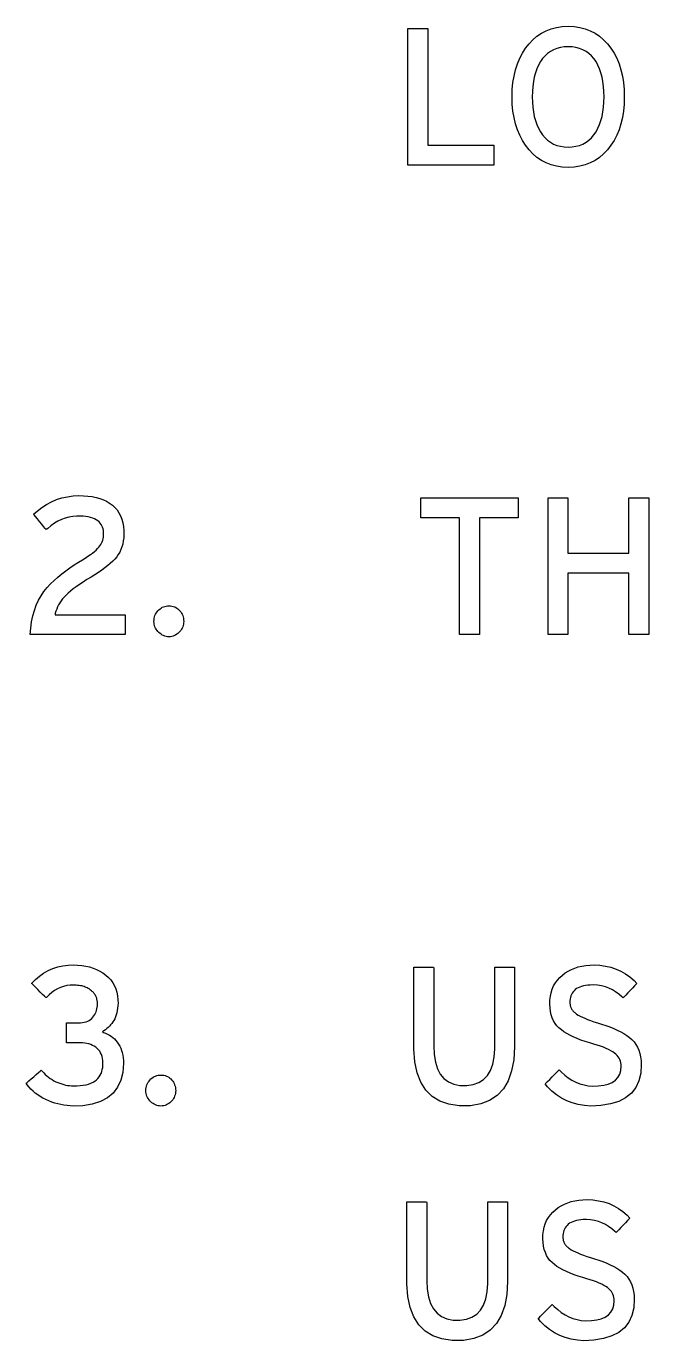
# Model space of a CAD drawing. Extents: x 1 to 47.7, y 0.2 to 33.3.
# Drawn here: x 1.018 to 2.212, y 25.396 to 27.917 of the extents above; entities that cross this region are included whole.
import ezdxf

# ---------------------------------------------------------------- set-up
doc = ezdxf.new("R2010")
doc.units = 0
doc.header["$MEASUREMENT"] = 0
doc.layers.add('4_0_____DWG', color=7, linetype='CONTINUOUS')

msp = doc.modelspace()

# ---------------------------------------------------------------- linework, layer by layer
at = {"layer": '4_0_____DWG'}
for points in [[(1.75, 27.65), (1.75, 27.9124), (1.788, 27.9124), (1.788, 27.6884), (1.9148, 27.6884), (1.9148, 27.65), (1.75, 27.65)], [(1.8873, 26.9739), (1.8873, 26.75), (1.8492, 26.75), (1.8492, 26.9739), (1.7751, 26.9739), (1.7751, 27.0124), (1.9615, 27.0124), (1.9615, 26.9739), (1.8873, 26.9739)], [(2.1738, 26.75), (2.1738, 26.8677), (2.0568, 26.8677), (2.0568, 26.75), (2.0188, 26.75), (2.0188, 27.0124), (2.0568, 27.0124), (2.0568, 26.9062), (2.1738, 26.9062), (2.1738, 27.0124), (2.2119, 27.0124), (2.2119, 26.75), (2.1738, 26.75)]]:
    msp.add_lwpolyline(points, dxfattribs=at)
for points in [[(2.165, 27.7813), (2.1646, 27.7673), (2.1633, 27.754), (2.1613, 27.7414), (2.1585, 27.7294), (2.1549, 27.7182), (2.1506, 27.7076), (2.1454, 27.6977), (2.1395, 27.6884), (2.1328, 27.6798), (2.1254, 27.672), (2.1175, 27.6652), (2.1089, 27.6595), (2.0997, 27.6547), (2.09, 27.651), (2.0796, 27.6482), (2.0687, 27.6465), (2.0572, 27.6458), (2.0458, 27.6465), (2.0349, 27.6482), (2.0247, 27.651), (2.0151, 27.6547), (2.0061, 27.6595), (1.9976, 27.6652), (1.9898, 27.672), (1.9826, 27.6798), (1.9758, 27.6884), (1.9698, 27.6977), (1.9645, 27.7076), (1.9601, 27.7182), (1.9564, 27.7294), (1.9536, 27.7414), (1.9515, 27.754), (1.9502, 27.7673), (1.9497, 27.7813), (1.9502, 27.7952), (1.9515, 27.8086), (1.9536, 27.8212), (1.9564, 27.8332), (1.9601, 27.8445), (1.9645, 27.8552), (1.9698, 27.8652), (1.9758, 27.8746), (1.9826, 27.8832), (1.9898, 27.8909), (1.9976, 27.8976), (2.0061, 27.9032), (2.0151, 27.9079), (2.0247, 27.9116), (2.0349, 27.9142), (2.0458, 27.9159), (2.0572, 27.9166), (2.0687, 27.9159), (2.0796, 27.9142), (2.09, 27.9116), (2.0997, 27.9079), (2.1089, 27.9032), (2.1175, 27.8976), (2.1254, 27.8909), (2.1328, 27.8832), (2.1395, 27.8746), (2.1454, 27.8652), (2.1506, 27.8552), (2.1549, 27.8445), (2.1585, 27.8332), (2.1613, 27.8212), (2.1633, 27.8086), (2.1646, 27.7952)], [(2.1262, 27.7813), (2.126, 27.7916), (2.1253, 27.8014), (2.1241, 27.8106), (2.1224, 27.8193), (2.1202, 27.8275), (2.1176, 27.8351), (2.1144, 27.8422), (2.1108, 27.8488), (2.1067, 27.8548), (2.1021, 27.86), (2.0971, 27.8646), (2.0916, 27.8684), (2.0856, 27.8716), (2.0792, 27.8741), (2.0723, 27.8759), (2.065, 27.877), (2.0572, 27.8774), (2.0496, 27.877), (2.0424, 27.8759), (2.0356, 27.8741), (2.0293, 27.8716), (2.0234, 27.8684), (2.018, 27.8646), (2.013, 27.86), (2.0084, 27.8548), (2.0042, 27.8488), (2.0006, 27.8422), (1.9974, 27.8351), (1.9947, 27.8275), (1.9924, 27.8193), (1.9907, 27.8106), (1.9895, 27.8014), (1.9888, 27.7916), (1.9885, 27.7813), (1.9888, 27.7711), (1.9895, 27.7614), (1.9907, 27.7523), (1.9924, 27.7437), (1.9947, 27.7356), (1.9974, 27.728), (2.0006, 27.721), (2.0042, 27.7144), (2.0084, 27.7083), (2.013, 27.7029), (2.018, 27.6981), (2.0234, 27.6941), (2.0293, 27.6908), (2.0356, 27.6882), (2.0424, 27.6864), (2.0496, 27.6853), (2.0572, 27.6849), (2.065, 27.6853), (2.0723, 27.6864), (2.0792, 27.6882), (2.0856, 27.6908), (2.0916, 27.6941), (2.0971, 27.6981), (2.1021, 27.7029), (2.1067, 27.7083), (2.1108, 27.7144), (2.1144, 27.721), (2.1176, 27.728), (2.1202, 27.7356), (2.1224, 27.7437), (2.1241, 27.7523), (2.1253, 27.7614), (2.126, 27.7711)], [(1.0254, 26.75), (1.0265, 26.7626), (1.0282, 26.7745), (1.0306, 26.7858), (1.0336, 26.7965), (1.0372, 26.8065), (1.0415, 26.8158), (1.0464, 26.8246), (1.0519, 26.8327), (1.0581, 26.8401), (1.0647, 26.8471), (1.0715, 26.8538), (1.0786, 26.8603), (1.086, 26.8666), (1.0937, 26.8726), (1.1016, 26.8783), (1.1099, 26.8838), (1.1183, 26.889), (1.1257, 26.8934), (1.1312, 26.8968), (1.1363, 26.9001), (1.1409, 26.9033), (1.1451, 26.9063), (1.1488, 26.9093), (1.1521, 26.9122), (1.1549, 26.9149), (1.1574, 26.9175), (1.1593, 26.9201), (1.1609, 26.9228), (1.1624, 26.9255), (1.1636, 26.9282), (1.1646, 26.931), (1.1654, 26.9338), (1.1659, 26.9367), (1.1663, 26.9397), (1.1664, 26.9426), (1.1663, 26.9462), (1.1659, 26.9496), (1.1652, 26.9528), (1.1643, 26.9559), (1.163, 26.9587), (1.1615, 26.9614), (1.1596, 26.9639), (1.1575, 26.9662), (1.1551, 26.9683), (1.1523, 26.9703), (1.149, 26.972), (1.1454, 26.9735), (1.1414, 26.9748), (1.137, 26.9758), (1.1322, 26.9766), (1.1271, 26.9771), (1.1215, 26.9774), (1.115, 26.9773), (1.1074, 26.9766), (1.0999, 26.9753), (1.0926, 26.9733), (1.0855, 26.9707), (1.0786, 26.9674), (1.0719, 26.9635), (1.0653, 26.9589), (1.059, 26.9537), (1.056, 26.9515), (1.0543, 26.9537), (1.0513, 26.9573), (1.0475, 26.9619), (1.0434, 26.967), (1.0394, 26.9719), (1.0359, 26.9763), (1.0333, 26.9795), (1.032, 26.981), (1.0386, 26.987), (1.0475, 26.9938), (1.0567, 26.9997), (1.0662, 27.0047), (1.0761, 27.0088), (1.0863, 27.0121), (1.0968, 27.0145), (1.1077, 27.016), (1.1188, 27.0166), (1.1278, 27.0164), (1.1363, 27.0157), (1.1443, 27.0146), (1.1519, 27.013), (1.1591, 27.011), (1.1658, 27.0085), (1.172, 27.0056), (1.1778, 27.0023), (1.1831, 26.9984), (1.1879, 26.994), (1.1921, 26.9891), (1.1957, 26.9837), (1.1988, 26.9778), (1.2012, 26.9714), (1.2031, 26.9646), (1.2044, 26.9573), (1.2051, 26.9495), (1.2051, 26.942), (1.2048, 26.9356), (1.204, 26.9295), (1.2029, 26.9237), (1.2014, 26.9181), (1.1995, 26.9129), (1.1972, 26.908), (1.1945, 26.9034), (1.1914, 26.899), (1.1878, 26.8949), (1.1837, 26.8908), (1.1792, 26.8866), (1.1742, 26.8823), (1.1687, 26.878), (1.1628, 26.8736), (1.1564, 26.8692), (1.1495, 26.8647), (1.1422, 26.8602), (1.1344, 26.8554), (1.127, 26.8507), (1.1202, 26.8462), (1.1139, 26.8418), (1.1082, 26.8376), (1.1031, 26.8335), (1.0984, 26.8296), (1.0944, 26.8258), (1.0908, 26.8221), (1.0877, 26.8184), (1.0849, 26.8146), (1.0823, 26.8108), (1.08, 26.8069), (1.078, 26.803), (1.0763, 26.799), (1.0749, 26.7949), (1.0737, 26.7908), (1.0737, 26.7881), (1.0815, 26.7881), (1.0966, 26.7881), (1.1166, 26.7881), (1.1392, 26.7881), (1.1618, 26.7881), (1.1823, 26.7881), (1.198, 26.7881), (1.2068, 26.7881), (1.2078, 26.7876), (1.2078, 26.7849), (1.2078, 26.7803), (1.2078, 26.7744), (1.2078, 26.7679), (1.2078, 26.7616), (1.2078, 26.7561), (1.2078, 26.752), (1.2078, 26.7501), (1.2037, 26.75), (1.1884, 26.75), (1.1645, 26.75), (1.1355, 26.75), (1.1045, 26.75), (1.0747, 26.75), (1.0495, 26.75), (1.032, 26.75)], [(1.32, 26.7754), (1.3198, 26.7726), (1.3194, 26.7699), (1.3188, 26.7673), (1.318, 26.7648), (1.317, 26.7624), (1.3157, 26.7601), (1.3143, 26.758), (1.3126, 26.7559), (1.3108, 26.7539), (1.3088, 26.7521), (1.3067, 26.7506), (1.3044, 26.7492), (1.3021, 26.7481), (1.2996, 26.7472), (1.297, 26.7465), (1.2943, 26.746), (1.2914, 26.7458), (1.2887, 26.746), (1.286, 26.7465), (1.2835, 26.7472), (1.2811, 26.7481), (1.2788, 26.7492), (1.2766, 26.7506), (1.2745, 26.7521), (1.2725, 26.7539), (1.2706, 26.7559), (1.2688, 26.758), (1.2672, 26.7601), (1.2659, 26.7624), (1.2648, 26.7648), (1.264, 26.7673), (1.2634, 26.7699), (1.263, 26.7726), (1.2629, 26.7754), (1.263, 26.7784), (1.2634, 26.7812), (1.264, 26.784), (1.2648, 26.7866), (1.2659, 26.789), (1.2672, 26.7914), (1.2688, 26.7937), (1.2706, 26.7958), (1.2725, 26.7978), (1.2745, 26.7995), (1.2766, 26.801), (1.2788, 26.8023), (1.2811, 26.8034), (1.2835, 26.8042), (1.286, 26.8048), (1.2887, 26.8053), (1.2914, 26.8054), (1.2943, 26.8053), (1.297, 26.8048), (1.2996, 26.8042), (1.3021, 26.8034), (1.3044, 26.8023), (1.3067, 26.801), (1.3088, 26.7995), (1.3108, 26.7978), (1.3126, 26.7958), (1.3143, 26.7937), (1.3157, 26.7914), (1.317, 26.789), (1.318, 26.7866), (1.3188, 26.784), (1.3194, 26.7812), (1.3198, 26.7784)], [(1.2046, 25.9279), (1.2031, 25.9105), (1.1992, 25.8952), (1.193, 25.8819), (1.1844, 25.8707), (1.1735, 25.8616), (1.1602, 25.8546), (1.1446, 25.8496), (1.1266, 25.8466), (1.1084, 25.8458), (1.1023, 25.8461), (1.0962, 25.8467), (1.0901, 25.8475), (1.0842, 25.8486), (1.0783, 25.85), (1.0725, 25.8516), (1.0667, 25.8536), (1.061, 25.8557), (1.0554, 25.8582), (1.0499, 25.861), (1.0448, 25.864), (1.0399, 25.8672), (1.0353, 25.8707), (1.031, 25.8743), (1.0269, 25.8782), (1.0232, 25.8824), (1.0197, 25.8867), (1.018, 25.8895), (1.0198, 25.8911), (1.0231, 25.894), (1.0275, 25.8978), (1.0323, 25.902), (1.0372, 25.9062), (1.0415, 25.91), (1.0449, 25.9129), (1.0467, 25.9145), (1.0485, 25.9128), (1.0514, 25.9096), (1.0544, 25.9066), (1.0575, 25.9038), (1.0607, 25.9012), (1.0641, 25.8987), (1.0675, 25.8965), (1.071, 25.8944), (1.0746, 25.8926), (1.0783, 25.8909), (1.0821, 25.8895), (1.0859, 25.8882), (1.0897, 25.8871), (1.0935, 25.8862), (1.0973, 25.8855), (1.1011, 25.885), (1.105, 25.8847), (1.1088, 25.8846), (1.1151, 25.8847), (1.1214, 25.8851), (1.1272, 25.8858), (1.1326, 25.8868), (1.1375, 25.8881), (1.142, 25.8897), (1.146, 25.8916), (1.1496, 25.8938), (1.1527, 25.8963), (1.1553, 25.899), (1.1576, 25.9019), (1.1597, 25.905), (1.1614, 25.9083), (1.1627, 25.9119), (1.1638, 25.9157), (1.1645, 25.9198), (1.165, 25.9241), (1.1651, 25.9286), (1.1648, 25.933), (1.1642, 25.9371), (1.1633, 25.941), (1.1621, 25.9446), (1.1606, 25.948), (1.1588, 25.951), (1.1567, 25.9538), (1.1542, 25.9564), (1.1515, 25.9586), (1.1484, 25.9605), (1.1452, 25.9622), (1.1417, 25.9637), (1.1381, 25.9649), (1.1343, 25.9659), (1.1302, 25.9666), (1.126, 25.9671), (1.1216, 25.9673), (1.1188, 25.9674), (1.1173, 25.9674), (1.1145, 25.9674), (1.111, 25.9674), (1.107, 25.9674), (1.1031, 25.9674), (1.0995, 25.9674), (1.0968, 25.9674), (1.0953, 25.9674), (1.0951, 25.9678), (1.0951, 25.9705), (1.0951, 25.9751), (1.0951, 25.9809), (1.0951, 25.9873), (1.0951, 25.9936), (1.0951, 25.9991), (1.0951, 26.0033), (1.0951, 26.0053), (1.0956, 26.0054), (1.0974, 26.0054), (1.1004, 26.0054), (1.1041, 26.0054), (1.108, 26.0054), (1.1118, 26.0054), (1.1151, 26.0054), (1.1175, 26.0054), (1.1186, 26.0054), (1.122, 26.0055), (1.1258, 26.0059), (1.1293, 26.0066), (1.1327, 26.0075), (1.1358, 26.0087), (1.1386, 26.0102), (1.1412, 26.0119), (1.1436, 26.014), (1.1458, 26.0163), (1.1476, 26.0187), (1.1493, 26.0212), (1.1507, 26.0238), (1.1519, 26.0265), (1.1528, 26.0294), (1.1536, 26.0324), (1.1541, 26.0355), (1.1544, 26.0387), (1.1545, 26.0417), (1.1545, 26.043), (1.1544, 26.0443), (1.1543, 26.0457), (1.1541, 26.047), (1.1539, 26.0484), (1.1536, 26.0498), (1.1533, 26.0512), (1.153, 26.0526), (1.1526, 26.0541), (1.1519, 26.0555), (1.1512, 26.0569), (1.1505, 26.0583), (1.1496, 26.0596), (1.1487, 26.0609), (1.1477, 26.0622), (1.1466, 26.0634), (1.1454, 26.0646), (1.1442, 26.0658), (1.1429, 26.0671), (1.1414, 26.0682), (1.1399, 26.0694), (1.1383, 26.0704), (1.1367, 26.0714), (1.1349, 26.0724), (1.133, 26.0733), (1.131, 26.0741), (1.1289, 26.0749), (1.1267, 26.0755), (1.1243, 26.0761), (1.1218, 26.0766), (1.1192, 26.077), (1.1164, 26.0773), (1.1136, 26.0776), (1.1106, 26.0777), (1.1075, 26.0778), (1.1019, 26.0776), (1.0955, 26.0768), (1.0893, 26.0753), (1.0834, 26.0733), (1.0776, 26.0707), (1.0721, 26.0674), (1.0669, 26.0636), (1.0618, 26.0591), (1.057, 26.0541), (1.0556, 26.054), (1.0531, 26.0565), (1.0494, 26.0601), (1.0449, 26.0645), (1.0401, 26.0692), (1.0356, 26.0737), (1.0317, 26.0775), (1.0291, 26.0801), (1.0281, 26.0811), (1.0354, 26.0886), (1.0431, 26.0952), (1.0513, 26.1009), (1.0598, 26.1057), (1.0688, 26.1097), (1.0782, 26.1127), (1.0879, 26.1149), (1.0981, 26.1162), (1.1083, 26.1166), (1.1165, 26.1163), (1.1244, 26.1155), (1.1319, 26.1143), (1.1391, 26.1126), (1.146, 26.1104), (1.1526, 26.1078), (1.1588, 26.1047), (1.1648, 26.1011), (1.1704, 26.0971), (1.1755, 26.0926), (1.18, 26.0877), (1.1838, 26.0824), (1.1871, 26.0766), (1.1897, 26.0705), (1.1917, 26.064), (1.1931, 26.057), (1.1939, 26.0497), (1.194, 26.0431), (1.1937, 26.0381), (1.1931, 26.0333), (1.1924, 26.0288), (1.1916, 26.0246), (1.1905, 26.0206), (1.1892, 26.0169), (1.1877, 26.0134), (1.186, 26.0102), (1.1841, 26.0072), (1.182, 26.0043), (1.1798, 26.0016), (1.1774, 25.999), (1.175, 25.9966), (1.1724, 25.9944), (1.1697, 25.9923), (1.1669, 25.9903), (1.164, 25.9885), (1.1661, 25.9871), (1.1701, 25.9857), (1.1738, 25.984), (1.1774, 25.982), (1.1808, 25.9798), (1.184, 25.9773), (1.1871, 25.9745), (1.1899, 25.9715), (1.1925, 25.9681), (1.195, 25.9647), (1.1972, 25.9609), (1.1991, 25.957), (1.2007, 25.9527), (1.202, 25.9483), (1.2031, 25.9435), (1.2039, 25.9386), (1.2044, 25.9334)], [(2.1976, 25.9253), (2.1966, 25.9088), (2.193, 25.8941), (2.187, 25.8814), (2.1786, 25.8707), (2.1676, 25.8618), (2.1543, 25.8549), (2.1384, 25.8499), (2.1201, 25.8469), (2.101, 25.8459), (2.0885, 25.8469), (2.0766, 25.8489), (2.0653, 25.8519), (2.0546, 25.856), (2.0445, 25.8611), (2.035, 25.8672), (2.0261, 25.8744), (2.0179, 25.8826), (2.0132, 25.8883), (2.0148, 25.89), (2.0179, 25.8931), (2.022, 25.8971), (2.0266, 25.9017), (2.0312, 25.9062), (2.0353, 25.9103), (2.0384, 25.9135), (2.0402, 25.9152), (2.044, 25.9115), (2.0507, 25.9054), (2.0576, 25.9), (2.0647, 25.8954), (2.0722, 25.8916), (2.0798, 25.8886), (2.0878, 25.8864), (2.096, 25.8849), (2.1045, 25.8843), (2.1152, 25.8845), (2.1255, 25.8857), (2.1344, 25.888), (2.1419, 25.8912), (2.1481, 25.8954), (2.1529, 25.9006), (2.1564, 25.9068), (2.1585, 25.9139), (2.1592, 25.9221), (2.1591, 25.9257), (2.1586, 25.9289), (2.1578, 25.932), (2.1567, 25.9349), (2.1553, 25.9377), (2.1535, 25.9404), (2.1515, 25.9429), (2.1491, 25.9453), (2.1464, 25.9476), (2.1431, 25.9498), (2.1393, 25.952), (2.135, 25.9542), (2.1303, 25.9564), (2.125, 25.9585), (2.1193, 25.9606), (2.1131, 25.9627), (2.1064, 25.9648), (2.0987, 25.967), (2.0901, 25.9696), (2.082, 25.9724), (2.0744, 25.9753), (2.0673, 25.9784), (2.0608, 25.9816), (2.0548, 25.9849), (2.0493, 25.9884), (2.0443, 25.992), (2.0398, 25.9957), (2.0358, 25.9998), (2.0324, 26.0043), (2.0294, 26.0093), (2.0269, 26.0148), (2.025, 26.0207), (2.0236, 26.0271), (2.0227, 26.034), (2.0223, 26.0413), (2.0225, 26.049), (2.0233, 26.0563), (2.0247, 26.0633), (2.0268, 26.0699), (2.0295, 26.0761), (2.0328, 26.0819), (2.0367, 26.0874), (2.0412, 26.0924), (2.0464, 26.0971), (2.0518, 26.1012), (2.0575, 26.1048), (2.0636, 26.1079), (2.07, 26.1105), (2.0767, 26.1127), (2.0838, 26.1144), (2.0912, 26.1156), (2.0989, 26.1163), (2.1072, 26.1166), (2.1184, 26.116), (2.1291, 26.1144), (2.1393, 26.112), (2.1492, 26.1087), (2.1585, 26.1045), (2.1674, 26.0994), (2.1759, 26.0934), (2.1839, 26.0865), (2.1892, 26.0809), (2.1877, 26.0794), (2.1848, 26.0763), (2.1808, 26.0722), (2.1764, 26.0676), (2.1718, 26.0629), (2.1677, 26.0586), (2.1645, 26.0552), (2.1626, 26.0533), (2.1598, 26.0557), (2.1543, 26.0607), (2.1484, 26.0652), (2.1422, 26.0689), (2.1356, 26.0721), (2.1287, 26.0746), (2.1214, 26.0764), (2.1138, 26.0776), (2.1058, 26.0781), (2.0998, 26.078), (2.0951, 26.0777), (2.0907, 26.0771), (2.0867, 26.0764), (2.083, 26.0753), (2.0795, 26.0741), (2.0764, 26.0727), (2.0736, 26.071), (2.0711, 26.0691), (2.0689, 26.0669), (2.067, 26.0646), (2.0653, 26.0622), (2.0639, 26.0597), (2.0627, 26.0571), (2.0618, 26.0543), (2.0612, 26.0515), (2.0608, 26.0485), (2.0607, 26.0454), (2.0607, 26.0439), (2.0608, 26.0424), (2.061, 26.041), (2.0612, 26.0396), (2.0615, 26.0383), (2.0618, 26.037), (2.0622, 26.0358), (2.0627, 26.0346), (2.0633, 26.0335), (2.0639, 26.0322), (2.0647, 26.031), (2.0655, 26.0298), (2.0665, 26.0286), (2.0675, 26.0274), (2.0687, 26.0262), (2.07, 26.0251), (2.0714, 26.0239), (2.0734, 26.0224), (2.0766, 26.0204), (2.0804, 26.0183), (2.0846, 26.0162), (2.0893, 26.0141), (2.0946, 26.0119), (2.1004, 26.0098), (2.1067, 26.0076), (2.1135, 26.0054), (2.1215, 26.003), (2.1296, 26.0003), (2.1374, 25.9975), (2.1447, 25.9945), (2.1516, 25.9914), (2.1581, 25.9881), (2.1641, 25.9847), (2.1697, 25.9811), (2.1749, 25.9774), (2.1796, 25.9734), (2.1837, 25.969), (2.1873, 25.9641), (2.1904, 25.9588), (2.1929, 25.953), (2.1949, 25.9468), (2.1964, 25.9401), (2.1973, 25.9329)], [(1.9546, 25.9594), (1.9531, 25.9347), (1.949, 25.9131), (1.9424, 25.8945), (1.9331, 25.8789), (1.9212, 25.8663), (1.9067, 25.8567), (1.8897, 25.8501), (1.87, 25.8465), (1.8484, 25.8462), (1.8285, 25.8493), (1.8113, 25.8554), (1.7966, 25.8645), (1.7845, 25.8766), (1.7749, 25.8917), (1.7679, 25.9098), (1.7634, 25.9309), (1.7616, 25.955), (1.7615, 25.9639), (1.7615, 25.9774), (1.7615, 25.9981), (1.7615, 26.0231), (1.7615, 26.0495), (1.7615, 26.0745), (1.7615, 26.0952), (1.7615, 26.1087), (1.7616, 26.1124), (1.7635, 26.1124), (1.7677, 26.1124), (1.7734, 26.1124), (1.7799, 26.1124), (1.7864, 26.1124), (1.7923, 26.1124), (1.7969, 26.1124), (1.7993, 26.1124), (1.7995, 26.1103), (1.7995, 26.0986), (1.7995, 26.0793), (1.7995, 26.0551), (1.7995, 26.0289), (1.7995, 26.0035), (1.7995, 25.9819), (1.7995, 25.9668), (1.7995, 25.9612), (1.8003, 25.9446), (1.8027, 25.93), (1.8066, 25.9175), (1.8121, 25.907), (1.8192, 25.8986), (1.8279, 25.8921), (1.8381, 25.8877), (1.8499, 25.8854), (1.8631, 25.8852), (1.8754, 25.887), (1.8861, 25.8909), (1.8952, 25.8967), (1.9027, 25.9045), (1.9086, 25.9142), (1.9129, 25.926), (1.9155, 25.9396), (1.9166, 25.9553), (1.9166, 25.9624), (1.9166, 25.976), (1.9166, 25.9969), (1.9166, 26.0222), (1.9166, 26.0489), (1.9166, 26.0741), (1.9166, 26.095), (1.9166, 26.1086), (1.9166, 26.1124), (1.9186, 26.1124), (1.9228, 26.1124), (1.9285, 26.1124), (1.935, 26.1124), (1.9415, 26.1124), (1.9474, 26.1124), (1.9519, 26.1124), (1.9544, 26.1124), (1.9546, 26.1103), (1.9546, 26.0985), (1.9546, 26.0789), (1.9546, 26.0544), (1.9546, 26.0279), (1.9546, 26.0022), (1.9546, 25.9803), (1.9546, 25.9651)], [(1.3046, 25.8754), (1.3044, 25.8726), (1.304, 25.8699), (1.3034, 25.8673), (1.3026, 25.8648), (1.3016, 25.8624), (1.3003, 25.8601), (1.2989, 25.858), (1.2972, 25.8559), (1.2954, 25.8539), (1.2934, 25.8521), (1.2913, 25.8506), (1.2891, 25.8492), (1.2867, 25.8481), (1.2842, 25.8472), (1.2816, 25.8465), (1.2789, 25.846), (1.2761, 25.8458), (1.2733, 25.846), (1.2707, 25.8465), (1.2681, 25.8472), (1.2657, 25.8481), (1.2634, 25.8492), (1.2612, 25.8506), (1.2591, 25.8521), (1.2571, 25.8539), (1.2552, 25.8559), (1.2534, 25.858), (1.2518, 25.8601), (1.2505, 25.8624), (1.2494, 25.8648), (1.2486, 25.8673), (1.248, 25.8699), (1.2476, 25.8726), (1.2475, 25.8754), (1.2476, 25.8784), (1.248, 25.8812), (1.2486, 25.884), (1.2494, 25.8866), (1.2505, 25.8891), (1.2518, 25.8914), (1.2534, 25.8937), (1.2552, 25.8958), (1.2571, 25.8978), (1.2591, 25.8995), (1.2612, 25.901), (1.2634, 25.9023), (1.2657, 25.9034), (1.2681, 25.9042), (1.2707, 25.9048), (1.2733, 25.9053), (1.2761, 25.9054), (1.2789, 25.9053), (1.2816, 25.9048), (1.2842, 25.9042), (1.2867, 25.9034), (1.2891, 25.9023), (1.2913, 25.901), (1.2934, 25.8995), (1.2954, 25.8978), (1.2972, 25.8958), (1.2989, 25.8937), (1.3003, 25.8914), (1.3016, 25.8891), (1.3026, 25.8866), (1.3034, 25.884), (1.304, 25.8812), (1.3044, 25.8784)], [(1.9413, 25.5094), (1.9398, 25.4847), (1.9357, 25.4631), (1.929, 25.4445), (1.9197, 25.4289), (1.9078, 25.4163), (1.8934, 25.4067), (1.8763, 25.4001), (1.8567, 25.3965), (1.835, 25.3962), (1.8152, 25.3993), (1.7979, 25.4053), (1.7832, 25.4144), (1.7711, 25.4266), (1.7615, 25.4417), (1.7545, 25.4598), (1.7501, 25.4809), (1.7482, 25.505), (1.7481, 25.5139), (1.7481, 25.5274), (1.7481, 25.5481), (1.7481, 25.5731), (1.7481, 25.5995), (1.7481, 25.6245), (1.7481, 25.6452), (1.7481, 25.6587), (1.7482, 25.6624), (1.7501, 25.6624), (1.7543, 25.6624), (1.76, 25.6624), (1.7665, 25.6624), (1.773, 25.6624), (1.7789, 25.6624), (1.7835, 25.6624), (1.7859, 25.6624), (1.7862, 25.6603), (1.7862, 25.6486), (1.7862, 25.6293), (1.7862, 25.6051), (1.7862, 25.5789), (1.7862, 25.5535), (1.7862, 25.5319), (1.7862, 25.5168), (1.7862, 25.5112), (1.787, 25.4946), (1.7893, 25.48), (1.7933, 25.4675), (1.7988, 25.457), (1.8058, 25.4486), (1.8145, 25.4421), (1.8247, 25.4377), (1.8365, 25.4354), (1.8497, 25.4351), (1.8621, 25.437), (1.8728, 25.4409), (1.8819, 25.4467), (1.8894, 25.4545), (1.8952, 25.4642), (1.8995, 25.476), (1.9022, 25.4896), (1.9032, 25.5053), (1.9032, 25.5124), (1.9032, 25.526), (1.9032, 25.5469), (1.9032, 25.5721), (1.9032, 25.5988), (1.9032, 25.6241), (1.9032, 25.645), (1.9032, 25.6586), (1.9033, 25.6624), (1.9052, 25.6624), (1.9094, 25.6624), (1.9151, 25.6624), (1.9216, 25.6624), (1.9281, 25.6624), (1.934, 25.6624), (1.9386, 25.6624), (1.941, 25.6624), (1.9413, 25.6603), (1.9413, 25.6485), (1.9413, 25.6289), (1.9413, 25.6044), (1.9413, 25.5779), (1.9413, 25.5522), (1.9413, 25.5303), (1.9413, 25.5151)], [(2.1843, 25.4753), (2.1832, 25.4588), (2.1797, 25.4441), (2.1737, 25.4314), (2.1652, 25.4207), (2.1543, 25.4118), (2.1409, 25.4049), (2.125, 25.3999), (2.1067, 25.3968), (2.0877, 25.3959), (2.0751, 25.3968), (2.0632, 25.3989), (2.0519, 25.4019), (2.0413, 25.406), (2.0312, 25.4111), (2.0217, 25.4172), (2.0128, 25.4244), (2.0045, 25.4326), (1.9998, 25.4383), (2.0015, 25.44), (2.0046, 25.4431), (2.0087, 25.4471), (2.0132, 25.4517), (2.0178, 25.4562), (2.0219, 25.4603), (2.0251, 25.4635), (2.0268, 25.4652), (2.0307, 25.4615), (2.0373, 25.4554), (2.0442, 25.45), (2.0514, 25.4454), (2.0588, 25.4416), (2.0665, 25.4386), (2.0744, 25.4364), (2.0826, 25.4349), (2.0911, 25.4342), (2.1019, 25.4345), (2.1121, 25.4357), (2.121, 25.438), (2.1285, 25.4412), (2.1347, 25.4454), (2.1395, 25.4506), (2.143, 25.4568), (2.1451, 25.4639), (2.1458, 25.4721), (2.1457, 25.4757), (2.1452, 25.4789), (2.1445, 25.482), (2.1433, 25.4849), (2.1419, 25.4877), (2.1402, 25.4904), (2.1381, 25.4929), (2.1357, 25.4953), (2.133, 25.4976), (2.1297, 25.4998), (2.1259, 25.502), (2.1217, 25.5042), (2.1169, 25.5064), (2.1117, 25.5085), (2.106, 25.5106), (2.0998, 25.5127), (2.0931, 25.5148), (2.0854, 25.517), (2.0767, 25.5196), (2.0686, 25.5224), (2.0611, 25.5253), (2.054, 25.5284), (2.0474, 25.5316), (2.0414, 25.5349), (2.0359, 25.5384), (2.0309, 25.542), (2.0265, 25.5457), (2.0225, 25.5498), (2.019, 25.5543), (2.016, 25.5593), (2.0136, 25.5648), (2.0116, 25.5707), (2.0102, 25.5771), (2.0093, 25.584), (2.0089, 25.5913), (2.0091, 25.599), (2.0099, 25.6063), (2.0114, 25.6133), (2.0134, 25.6199), (2.0161, 25.6261), (2.0194, 25.6319), (2.0233, 25.6374), (2.0279, 25.6424), (2.033, 25.6471), (2.0384, 25.6512), (2.0442, 25.6548), (2.0502, 25.6579), (2.0566, 25.6605), (2.0634, 25.6627), (2.0704, 25.6644), (2.0778, 25.6656), (2.0855, 25.6663), (2.0938, 25.6666), (2.105, 25.666), (2.1157, 25.6644), (2.126, 25.662), (2.1358, 25.6587), (2.1452, 25.6545), (2.1541, 25.6494), (2.1625, 25.6434), (2.1705, 25.6365), (2.1759, 25.6309), (2.1744, 25.6294), (2.1714, 25.6263), (2.1675, 25.6222), (2.163, 25.6176), (2.1585, 25.6129), (2.1543, 25.6086), (2.1511, 25.6052), (2.1492, 25.6033), (2.1465, 25.6057), (2.1409, 25.6107), (2.135, 25.6152), (2.1288, 25.6189), (2.1222, 25.6221), (2.1153, 25.6245), (2.108, 25.6264), (2.1004, 25.6276), (2.0924, 25.6281), (2.0864, 25.628), (2.0817, 25.6277), (2.0774, 25.6271), (2.0733, 25.6263), (2.0696, 25.6253), (2.0662, 25.6241), (2.063, 25.6227), (2.0602, 25.621), (2.0577, 25.6191), (2.0555, 25.6169), (2.0536, 25.6146), (2.0519, 25.6122), (2.0505, 25.6097), (2.0493, 25.6071), (2.0484, 25.6043), (2.0478, 25.6014), (2.0474, 25.5984), (2.0473, 25.5954), (2.0473, 25.5939), (2.0474, 25.5924), (2.0476, 25.591), (2.0478, 25.5896), (2.0481, 25.5883), (2.0485, 25.587), (2.0489, 25.5858), (2.0494, 25.5846), (2.0499, 25.5835), (2.0506, 25.5822), (2.0513, 25.581), (2.0522, 25.5798), (2.0531, 25.5786), (2.0542, 25.5774), (2.0553, 25.5762), (2.0566, 25.5751), (2.058, 25.5739), (2.0601, 25.5724), (2.0633, 25.5703), (2.067, 25.5683), (2.0712, 25.5662), (2.076, 25.5641), (2.0812, 25.5619), (2.087, 25.5598), (2.0933, 25.5576), (2.1001, 25.5554), (2.1081, 25.553), (2.1163, 25.5503), (2.124, 25.5475), (2.1314, 25.5445), (2.1382, 25.5414), (2.1447, 25.5381), (2.1507, 25.5347), (2.1563, 25.5311), (2.1615, 25.5274), (2.1662, 25.5234), (2.1704, 25.519), (2.174, 25.5141), (2.1771, 25.5088), (2.1796, 25.503), (2.1816, 25.4968), (2.183, 25.4901), (2.1839, 25.4829)]]:
    msp.add_lwpolyline(points, close=True, dxfattribs=at)

doc.saveas('drawing.dxf')
